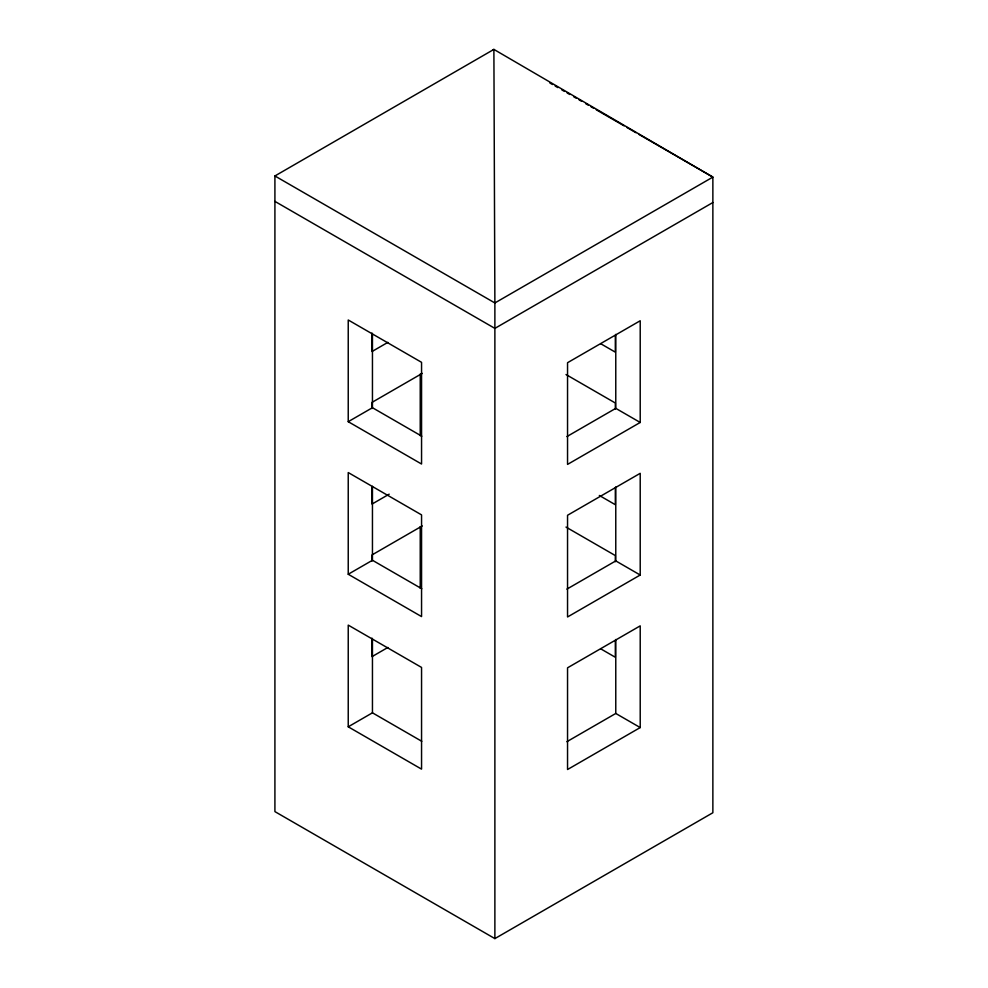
<?xml version="1.0" encoding="UTF-8"?>
<svg xmlns="http://www.w3.org/2000/svg" width="988" height="988" viewBox="0 0 988 988"><rect width="100%" height="100%" fill="white"/><g stroke="black" fill="none" stroke-linecap="round" stroke-linejoin="round"><path stroke-width="1.48" d="M492.901 50.104L493.889 49.4L712.867 177.099L712.867 812.741L494.877 938.6L274.911 811.605L274.911 175.963L493.889 49.4L494.877 302.958L494.877 938.6M387.864 342.367L372.019 351.518L372.019 333.03M712.867 202.528L494.877 328.387L274.911 201.379M422.222 373.39L372.019 402.375L372.019 408.538M348.233 421.691L421.555 464.027L421.555 362.324L348.233 319.989L348.233 421.691L372.451 407.711L421.777 436.19M389.186 494.161L372.019 504.078L372.019 487.121M566.89 436.573L615.771 408.353L640.212 422.456L640.212 320.754L567.544 362.707L567.544 464.409L640.212 422.456M422.222 525.937L372.019 554.923L372.019 561.098M348.233 574.25L421.555 616.586L421.555 514.884L348.233 472.548L348.233 574.25L372.451 560.27L421.777 588.749M387.864 647.473L372.019 656.625L372.019 638.137M566.89 589.12L615.771 560.9L640.212 575.016L640.212 473.314L567.544 515.267L567.544 616.969L640.212 575.016M348.233 726.81L421.555 769.133L421.555 667.431L348.233 625.108L348.233 726.81L372.451 712.817L421.777 741.296M566.89 741.679L615.771 713.46L640.212 727.563L640.212 625.861L567.544 667.814L567.544 769.516L640.212 727.563M549.884 83.004L552.527 84.523M555.182 86.055L557.825 87.586M561.802 89.883L564.457 91.415M567.112 92.946L569.755 94.478M573.732 96.775L576.387 98.294M579.03 99.825L581.685 101.356M585.662 103.654L588.305 105.185M590.96 106.716L593.615 108.248M596.258 109.779L624.083 125.847M626.738 127.378L636.013 132.725M638.668 134.257L712.867 177.099L494.877 302.958L274.911 175.963M600.667 343.688L615.326 352.16L615.326 335.204M566.001 374.526L615.326 403.005L615.326 409.168M599.333 495.47L615.326 504.707L615.326 487.763M566.001 527.086L615.326 555.565L615.326 561.727M600.667 648.795L615.326 657.267L615.326 640.31M615.771 334.376L615.771 408.353M615.771 486.936L615.771 560.9M615.771 639.495L615.771 713.46M420.233 374.044L420.233 435.683M420.233 526.604L420.233 588.243M372.451 333.746L372.451 407.711M372.451 486.306L372.451 560.27M372.451 638.853L372.451 712.817"/></g></svg>
